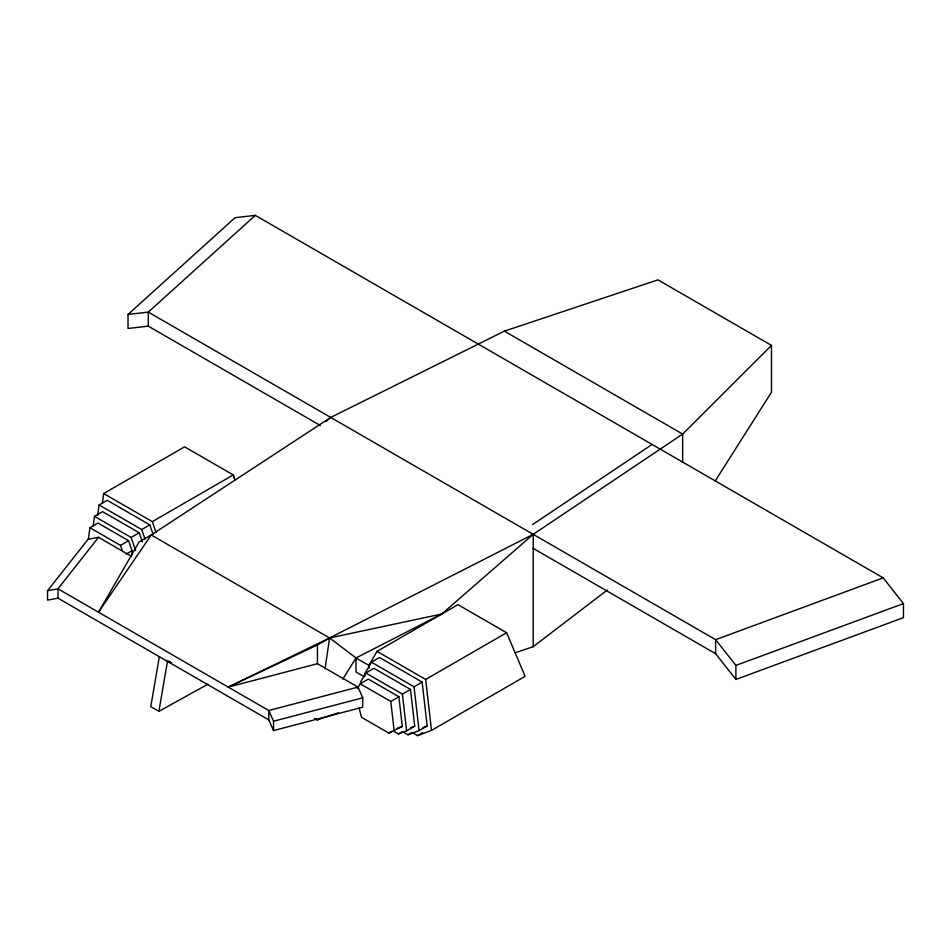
<?xml version="1.0" encoding="UTF-8"?>
<svg xmlns="http://www.w3.org/2000/svg" width="951" height="951" viewBox="0 0 951 951"><rect width="100%" height="100%" fill="white"/><g stroke="black" fill="none" stroke-linecap="round" stroke-linejoin="round"><path stroke-width="1.43" d="M88.407 539.181L89.917 527.734L98.024 523.062L128.587 540.703L132.058 550.7L132.058 554.92M93.162 526.497L94.506 516.345L102.613 511.662L139.203 532.786L142.388 541.999M97.739 515.192L99.094 504.945L107.201 500.274L149.818 524.869L153.099 534.343M102.363 503.543L103.671 493.557L184.613 446.827L233.257 474.918L235.17 480.421M325.04 668.684L329.605 637.955L533.202 534.343L682.652 434.084L771.475 345.391L657.973 279.867L504.363 331.138L330.71 417.43L151.233 534.973L139.072 541.999L98.524 612.218L100.331 609.924M159.34 656.689L150.793 706.641L158.9 711.312L207.841 684.256M158.9 711.312L167.447 661.361L170.384 661.599M368.917 668.22L368.917 665.415L377.024 651.376L457.966 604.646L506.61 632.724L525.107 676.351L431.492 730.392L417.56 735.634L412.496 732.698M364.863 676.244L364.863 673.546L371.425 662.181L379.532 657.498L422.149 682.105L427.165 725.946L419.058 730.63L408.003 734.79L403.01 731.913M357.445 688.595L360.215 683.793L368.322 679.109L398.897 696.762L402.285 726.433L388.864 733.102L361.463 717.28L359.109 707.758M342.895 679.014L356.019 657.961L441.751 614.001L533.202 534.343L533.202 646.68L514.99 652.862M715.164 481.063L771.475 392.204L771.475 345.391M98.524 612.218L151.233 534.973L329.605 637.955L356.019 657.961L368.917 665.415M441.751 614.001L329.605 637.955L228.252 687.109L317.444 663.703L357.98 687.109L362.723 697.82L362.723 707.175L273.531 730.582L268.788 719.883L57.987 598.167L47.55 600.117L47.55 590.749L88.086 539.265L98.524 537.315L131.464 556.335M98.524 537.315L57.987 588.812L57.987 598.167M320.428 425.537L148.285 326.145L128.016 328.487L128.016 314.448L235.052 217.708L255.32 215.366L883.182 577.863L903.45 603.612L903.45 617.651L735.896 679.454L715.627 653.706L533.202 548.382M255.32 215.366L148.285 312.106L128.016 314.448M326.217 421.293L330.71 417.43M533.202 646.68L607.344 589.989M532.572 524.607L652.089 444.438M103.671 493.557L152.326 521.635L233.257 474.918L234.968 480.326M99.094 504.945L141.711 529.552L149.818 524.869M94.506 516.345L131.095 537.47L139.203 532.786M89.917 527.734L120.48 545.387L128.587 540.703M126.257 554.041L132.058 550.7M228.252 687.109L317.444 644.98L329.605 637.955M364.863 673.546L373.933 668.303L410.523 689.439L414.719 726.195L406.612 730.867L398.433 733.946L393.345 731.01M377.024 651.376L425.668 679.454L506.61 632.724M371.425 662.181L414.042 686.788L422.149 682.105M360.809 684.613L360.809 681.665L365.826 672.987L402.416 694.111L410.523 689.439M360.215 683.793L390.79 701.446L398.897 696.762M388.864 733.102L391.182 731.771M398.433 733.946L401.904 731.937M408.003 734.79L411.474 732.781M417.56 735.634L422.672 732.674M396.983 728.418L402.285 726.433M410.63 727.729L414.719 726.195M423.017 727.515L427.165 725.946M883.182 577.863L715.627 639.666L148.285 312.106L148.285 326.145M735.896 679.454L735.896 665.403L903.45 603.612M314.686 718.801L317.444 719.883L338.449 712.751M357.98 687.109L268.788 710.516L57.987 588.812L47.55 590.749M273.531 730.582L273.531 721.227L362.723 697.82M170.324 661.777L167.447 661.361L171.572 662.978M504.363 331.138L682.652 434.084L682.652 461.96M364.221 676.743L356.019 672.012L356.019 657.961M314.9 718.409L317.444 719.883M735.896 665.403L715.627 639.666L715.627 653.706M273.531 721.227L268.788 710.516L268.788 719.883M152.326 521.635L156.142 532.655M141.711 529.552L144.992 539.027M131.095 537.47L135.648 550.617M120.48 545.387L122.643 551.639M425.668 679.454L431.492 730.392M414.042 686.788L419.058 730.63M402.416 694.111L406.612 730.867M390.79 701.446L394.178 731.105M317.444 644.98L317.444 663.703"/></g></svg>
